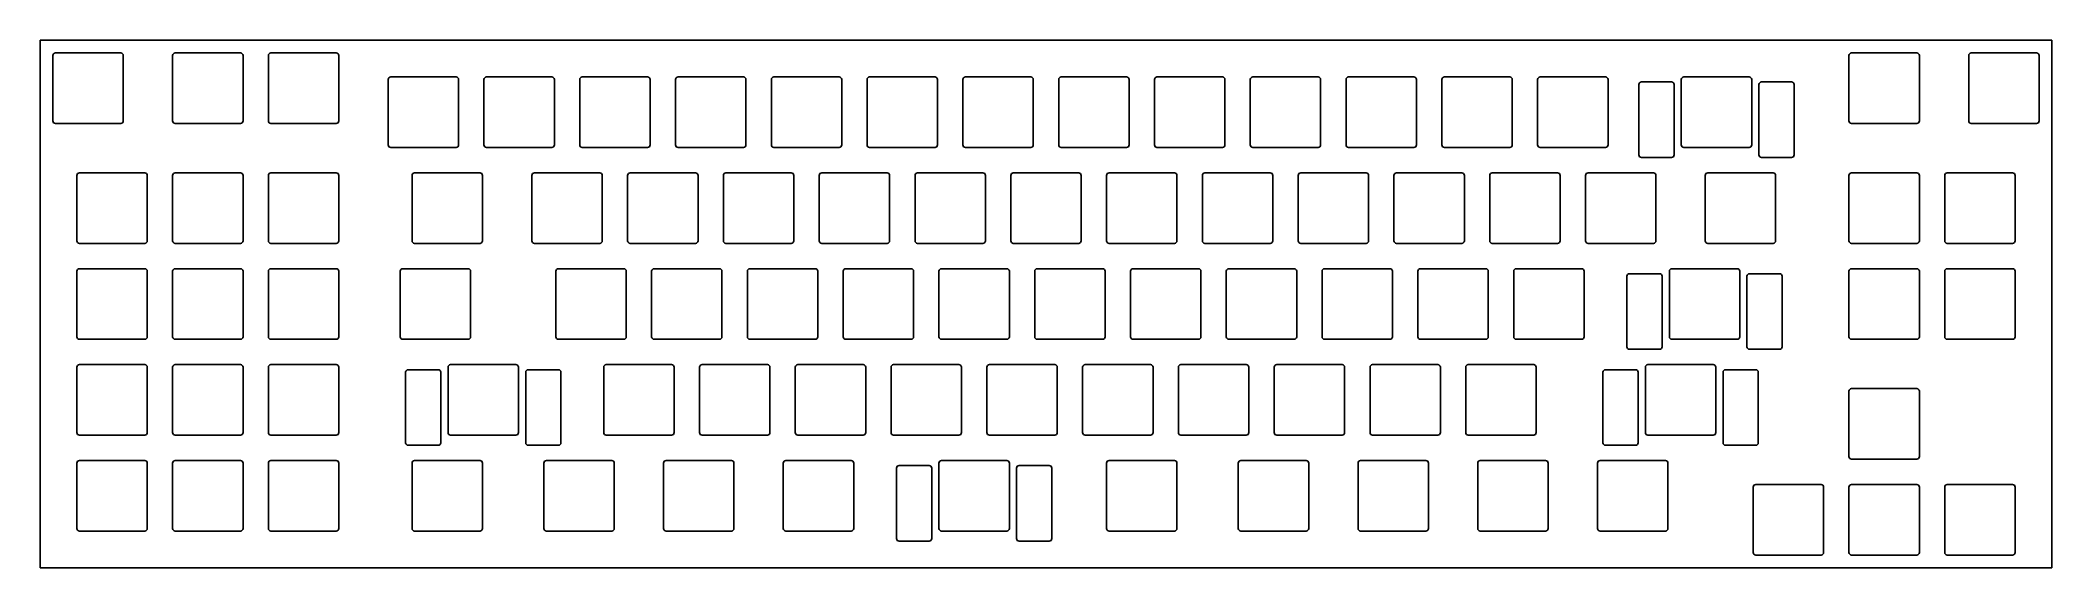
# Model space of a CAD drawing. Header units: millimetres. Extents: x 0 to 400, y -105 to 0.
import ezdxf

# ---------------------------------------------------------------- set-up
doc = ezdxf.new("R2010")
doc.units = ezdxf.units.MM

msp = doc.modelspace()

# ---------------------------------------------------------------- linework, layer by layer
for p, q in [((0, 0), (400.05, 0)), ((0, -104.775), (0, 0)), ((400.05, -104.775), (400.05, 0)), ((2.525, -3.025), (2.525, -16.025)), ((3.025, -2.525), (16.025, -2.525)), ((16.525, -3.025), (16.525, -16.025)), ((26.3375, -3.025), (26.3375, -16.025)), ((26.8375, -2.525), (39.8375, -2.525)), ((40.3375, -3.025), (40.3375, -16.025)), ((45.3875, -3.025), (45.3875, -16.025)), ((45.8875, -2.525), (58.8875, -2.525)), ((59.3875, -3.025), (59.3875, -16.025)), ((359.7125, -3.025), (359.7125, -16.025)), ((360.2125, -2.525), (373.2125, -2.525)), ((373.7125, -3.025), (373.7125, -16.025)), ((383.525, -3.025), (383.525, -16.025)), ((384.025, -2.525), (397.025, -2.525)), ((397.525, -3.025), (397.525, -16.025)), ((69.2, -7.7875), (69.2, -20.7875)), ((69.7, -7.2875), (82.7, -7.2875)), ((83.2, -7.7875), (83.2, -20.7875)), ((88.25, -7.7875), (88.25, -20.7875)), ((88.75, -7.2875), (101.75, -7.2875)), ((102.25, -7.7875), (102.25, -20.7875)), ((107.3, -7.7875), (107.3, -20.7875)), ((107.8, -7.2875), (120.8, -7.2875)), ((121.3, -7.7875), (121.3, -20.7875)), ((126.35, -7.7875), (126.35, -20.7875)), ((126.85, -7.2875), (139.85, -7.2875)), ((140.35, -7.7875), (140.35, -20.7875)), ((145.4, -7.7875), (145.4, -20.7875)), ((145.9, -7.2875), (158.9, -7.2875)), ((159.4, -7.7875), (159.4, -20.7875)), ((164.45, -7.7875), (164.45, -20.7875)), ((164.95, -7.2875), (177.95, -7.2875)), ((178.45, -7.7875), (178.45, -20.7875)), ((183.5, -7.7875), (183.5, -20.7875)), ((184, -7.2875), (197, -7.2875)), ((197.5, -7.7875), (197.5, -20.7875)), ((202.55, -7.7875), (202.55, -20.7875)), ((203.05, -7.2875), (216.05, -7.2875)), ((216.55, -7.7875), (216.55, -20.7875)), ((221.6, -7.7875), (221.6, -20.7875)), ((222.1, -7.2875), (235.1, -7.2875)), ((235.6, -7.7875), (235.6, -20.7875)), ((240.65, -7.7875), (240.65, -20.7875)), ((241.15, -7.2875), (254.15, -7.2875)), ((254.65, -7.7875), (254.65, -20.7875)), ((259.7, -7.7875), (259.7, -20.7875)), ((260.2, -7.2875), (273.2, -7.2875)), ((273.7, -7.7875), (273.7, -20.7875)), ((278.75, -7.7875), (278.75, -20.7875)), ((279.25, -7.2875), (292.25, -7.2875)), ((292.75, -7.7875), (292.75, -20.7875)), ((297.8, -7.7875), (297.8, -20.7875)), ((298.3, -7.2875), (311.3, -7.2875)), ((311.8, -7.7875), (311.8, -20.7875)), ((326.375, -7.7875), (326.375, -20.7875)), ((326.875, -7.2875), (339.875, -7.2875)), ((340.375, -7.7875), (340.375, -20.7875)), ((317.937, -8.7875), (317.937, -22.7875)), ((318.437, -8.2875), (324.437, -8.2875)), ((324.937, -8.7875), (324.937, -22.7875)), ((341.813, -8.7875), (341.813, -22.7875)), ((342.313, -8.2875), (348.313, -8.2875)), ((348.813, -8.7875), (348.813, -22.7875)), ((3.025, -16.525), (16.025, -16.525)), ((26.8375, -16.525), (39.8375, -16.525)), ((45.8875, -16.525), (58.8875, -16.525)), ((360.2125, -16.525), (373.2125, -16.525)), ((384.025, -16.525), (397.025, -16.525)), ((69.7, -21.2875), (82.7, -21.2875)), ((88.75, -21.2875), (101.75, -21.2875)), ((107.8, -21.2875), (120.8, -21.2875)), ((126.85, -21.2875), (139.85, -21.2875)), ((145.9, -21.2875), (158.9, -21.2875)), ((164.95, -21.2875), (177.95, -21.2875)), ((184, -21.2875), (197, -21.2875)), ((203.05, -21.2875), (216.05, -21.2875)), ((222.1, -21.2875), (235.1, -21.2875)), ((241.15, -21.2875), (254.15, -21.2875)), ((260.2, -21.2875), (273.2, -21.2875)), ((279.25, -21.2875), (292.25, -21.2875)), ((298.3, -21.2875), (311.3, -21.2875)), ((318.437, -23.2875), (324.437, -23.2875)), ((326.875, -21.2875), (339.875, -21.2875)), ((342.313, -23.2875), (348.313, -23.2875)), ((7.2875, -26.8375), (7.2875, -39.8375)), ((7.7875, -26.3375), (20.7875, -26.3375)), ((21.2875, -26.8375), (21.2875, -39.8375)), ((26.3375, -26.8375), (26.3375, -39.8375)), ((26.8375, -26.3375), (39.8375, -26.3375)), ((40.3375, -26.8375), (40.3375, -39.8375)), ((45.3875, -26.8375), (45.3875, -39.8375)), ((45.8875, -26.3375), (58.8875, -26.3375)), ((59.3875, -26.8375), (59.3875, -39.8375)), ((73.9625, -26.8375), (73.9625, -39.8375)), ((74.4625, -26.3375), (87.4625, -26.3375)), ((87.9625, -26.8375), (87.9625, -39.8375)), ((97.775, -26.8375), (97.775, -39.8375)), ((98.275, -26.3375), (111.275, -26.3375)), ((111.775, -26.8375), (111.775, -39.8375)), ((116.825, -26.8375), (116.825, -39.8375)), ((117.325, -26.3375), (130.325, -26.3375)), ((130.825, -26.8375), (130.825, -39.8375)), ((135.875, -26.8375), (135.875, -39.8375)), ((136.375, -26.3375), (149.375, -26.3375)), ((149.875, -26.8375), (149.875, -39.8375)), ((154.925, -26.8375), (154.925, -39.8375)), ((155.425, -26.3375), (168.425, -26.3375)), ((168.925, -26.8375), (168.925, -39.8375)), ((173.975, -26.8375), (173.975, -39.8375)), ((174.475, -26.3375), (187.475, -26.3375)), ((187.975, -26.8375), (187.975, -39.8375)), ((193.025, -26.8375), (193.025, -39.8375)), ((193.525, -26.3375), (206.525, -26.3375)), ((207.025, -26.8375), (207.025, -39.8375)), ((212.075, -26.8375), (212.075, -39.8375)), ((212.575, -26.3375), (225.575, -26.3375)), ((226.075, -26.8375), (226.075, -39.8375)), ((231.125, -26.8375), (231.125, -39.8375)), ((231.625, -26.3375), (244.625, -26.3375)), ((245.125, -26.8375), (245.125, -39.8375)), ((250.175, -26.8375), (250.175, -39.8375)), ((250.675, -26.3375), (263.675, -26.3375)), ((264.175, -26.8375), (264.175, -39.8375)), ((269.225, -26.8375), (269.225, -39.8375)), ((269.725, -26.3375), (282.725, -26.3375)), ((283.225, -26.8375), (283.225, -39.8375)), ((288.275, -26.8375), (288.275, -39.8375)), ((288.775, -26.3375), (301.775, -26.3375)), ((302.275, -26.8375), (302.275, -39.8375)), ((307.325, -26.8375), (307.325, -39.8375)), ((307.825, -26.3375), (320.825, -26.3375)), ((321.325, -26.8375), (321.325, -39.8375)), ((331.1375, -26.8375), (331.1375, -39.8375)), ((331.6375, -26.3375), (344.6375, -26.3375)), ((345.1375, -26.8375), (345.1375, -39.8375)), ((359.7125, -26.8375), (359.7125, -39.8375)), ((360.2125, -26.3375), (373.2125, -26.3375)), ((373.7125, -26.8375), (373.7125, -39.8375)), ((378.7625, -26.8375), (378.7625, -39.8375)), ((379.2625, -26.3375), (392.2625, -26.3375)), ((392.7625, -26.8375), (392.7625, -39.8375)), ((7.7875, -40.3375), (20.7875, -40.3375)), ((26.8375, -40.3375), (39.8375, -40.3375)), ((45.8875, -40.3375), (58.8875, -40.3375)), ((74.4625, -40.3375), (87.4625, -40.3375)), ((98.275, -40.3375), (111.275, -40.3375)), ((117.325, -40.3375), (130.325, -40.3375)), ((136.375, -40.3375), (149.375, -40.3375)), ((155.425, -40.3375), (168.425, -40.3375)), ((174.475, -40.3375), (187.475, -40.3375)), ((193.525, -40.3375), (206.525, -40.3375)), ((212.575, -40.3375), (225.575, -40.3375)), ((231.625, -40.3375), (244.625, -40.3375)), ((250.675, -40.3375), (263.675, -40.3375)), ((269.725, -40.3375), (282.725, -40.3375)), ((288.775, -40.3375), (301.775, -40.3375)), ((307.825, -40.3375), (320.825, -40.3375)), ((331.6375, -40.3375), (344.6375, -40.3375)), ((360.2125, -40.3375), (373.2125, -40.3375)), ((379.2625, -40.3375), (392.2625, -40.3375)), ((7.2875, -45.8875), (7.2875, -58.8875)), ((7.7875, -45.3875), (20.7875, -45.3875)), ((21.2875, -45.8875), (21.2875, -58.8875)), ((26.3375, -45.8875), (26.3375, -58.8875)), ((26.8375, -45.3875), (39.8375, -45.3875)), ((40.3375, -45.8875), (40.3375, -58.8875)), ((45.3875, -45.8875), (45.3875, -58.8875)), ((45.8875, -45.3875), (58.8875, -45.3875)), ((59.3875, -45.8875), (59.3875, -58.8875)), ((71.58125, -45.8875), (71.58125, -58.8875)), ((72.08125, -45.3875), (85.08125, -45.3875)), ((85.58125, -45.8875), (85.58125, -58.8875)), ((102.5375, -45.8875), (102.5375, -58.8875)), ((103.0375, -45.3875), (116.0375, -45.3875)), ((116.5375, -45.8875), (116.5375, -58.8875)), ((121.5875, -45.8875), (121.5875, -58.8875)), ((122.0875, -45.3875), (135.0875, -45.3875)), ((135.5875, -45.8875), (135.5875, -58.8875)), ((140.6375, -45.8875), (140.6375, -58.8875)), ((141.1375, -45.3875), (154.1375, -45.3875)), ((154.6375, -45.8875), (154.6375, -58.8875)), ((159.6875, -45.8875), (159.6875, -58.8875)), ((160.1875, -45.3875), (173.1875, -45.3875)), ((173.6875, -45.8875), (173.6875, -58.8875)), ((178.7375, -45.8875), (178.7375, -58.8875)), ((179.2375, -45.3875), (192.2375, -45.3875)), ((192.7375, -45.8875), (192.7375, -58.8875)), ((197.7875, -45.8875), (197.7875, -58.8875)), ((198.2875, -45.3875), (211.2875, -45.3875)), ((211.7875, -45.8875), (211.7875, -58.8875)), ((216.8375, -45.8875), (216.8375, -58.8875)), ((217.3375, -45.3875), (230.3375, -45.3875)), ((230.8375, -45.8875), (230.8375, -58.8875)), ((235.8875, -45.8875), (235.8875, -58.8875)), ((236.3875, -45.3875), (249.3875, -45.3875)), ((249.8875, -45.8875), (249.8875, -58.8875)), ((254.9375, -45.8875), (254.9375, -58.8875)), ((255.4375, -45.3875), (268.4375, -45.3875)), ((268.9375, -45.8875), (268.9375, -58.8875)), ((273.9875, -45.8875), (273.9875, -58.8875)), ((274.4875, -45.3875), (287.4875, -45.3875)), ((287.9875, -45.8875), (287.9875, -58.8875)), ((293.0375, -45.8875), (293.0375, -58.8875)), ((293.5375, -45.3875), (306.5375, -45.3875)), ((307.0375, -45.8875), (307.0375, -58.8875)), ((315.55575, -46.8875), (315.55575, -60.8875)), ((316.05575, -46.3875), (322.05575, -46.3875)), ((322.55575, -46.8875), (322.55575, -60.8875)), ((323.99375, -45.8875), (323.99375, -58.8875)), ((324.49375, -45.3875), (337.49375, -45.3875)), ((337.99375, -45.8875), (337.99375, -58.8875)), ((339.43175, -46.8875), (339.43175, -60.8875)), ((339.93175, -46.3875), (345.93175, -46.3875)), ((346.43175, -46.8875), (346.43175, -60.8875)), ((359.7125, -45.8875), (359.7125, -58.8875)), ((360.2125, -45.3875), (373.2125, -45.3875)), ((373.7125, -45.8875), (373.7125, -58.8875)), ((378.7625, -45.8875), (378.7625, -58.8875)), ((379.2625, -45.3875), (392.2625, -45.3875)), ((392.7625, -45.8875), (392.7625, -58.8875)), ((7.7875, -59.3875), (20.7875, -59.3875)), ((26.8375, -59.3875), (39.8375, -59.3875)), ((45.8875, -59.3875), (58.8875, -59.3875)), ((72.08125, -59.3875), (85.08125, -59.3875)), ((103.0375, -59.3875), (116.0375, -59.3875)), ((122.0875, -59.3875), (135.0875, -59.3875)), ((141.1375, -59.3875), (154.1375, -59.3875)), ((160.1875, -59.3875), (173.1875, -59.3875)), ((179.2375, -59.3875), (192.2375, -59.3875)), ((198.2875, -59.3875), (211.2875, -59.3875)), ((217.3375, -59.3875), (230.3375, -59.3875)), ((236.3875, -59.3875), (249.3875, -59.3875)), ((255.4375, -59.3875), (268.4375, -59.3875)), ((274.4875, -59.3875), (287.4875, -59.3875)), ((293.5375, -59.3875), (306.5375, -59.3875)), ((324.49375, -59.3875), (337.49375, -59.3875)), ((360.2125, -59.3875), (373.2125, -59.3875)), ((379.2625, -59.3875), (392.2625, -59.3875)), ((316.05575, -61.3875), (322.05575, -61.3875)), ((339.93175, -61.3875), (345.93175, -61.3875)), ((7.2875, -64.9375), (7.2875, -77.9375)), ((7.7875, -64.4375), (20.7875, -64.4375)), ((21.2875, -64.9375), (21.2875, -77.9375)), ((26.3375, -64.9375), (26.3375, -77.9375)), ((26.8375, -64.4375), (39.8375, -64.4375)), ((40.3375, -64.9375), (40.3375, -77.9375)), ((45.3875, -64.9375), (45.3875, -77.9375)), ((45.8875, -64.4375), (58.8875, -64.4375)), ((59.3875, -64.9375), (59.3875, -77.9375)), ((72.66825, -65.9375), (72.66825, -79.9375)), ((73.16825, -65.4375), (79.16825, -65.4375)), ((79.66825, -65.9375), (79.66825, -79.9375)), ((81.10625, -64.9375), (81.10625, -77.9375)), ((81.60625, -64.4375), (94.60625, -64.4375)), ((95.10625, -64.9375), (95.10625, -77.9375)), ((96.54425, -65.9375), (96.54425, -79.9375)), ((97.04425, -65.4375), (103.04425, -65.4375)), ((103.54425, -65.9375), (103.54425, -79.9375)), ((112.0625, -64.9375), (112.0625, -77.9375)), ((112.5625, -64.4375), (125.5625, -64.4375)), ((126.0625, -64.9375), (126.0625, -77.9375)), ((131.1125, -64.9375), (131.1125, -77.9375)), ((131.6125, -64.4375), (144.6125, -64.4375)), ((145.1125, -64.9375), (145.1125, -77.9375)), ((150.1625, -64.9375), (150.1625, -77.9375)), ((150.6625, -64.4375), (163.6625, -64.4375)), ((164.1625, -64.9375), (164.1625, -77.9375)), ((169.2125, -64.9375), (169.2125, -77.9375)), ((169.7125, -64.4375), (182.7125, -64.4375)), ((183.2125, -64.9375), (183.2125, -77.9375)), ((188.2625, -64.9375), (188.2625, -77.9375)), ((188.7625, -64.4375), (201.7625, -64.4375)), ((202.2625, -64.9375), (202.2625, -77.9375)), ((207.3125, -64.9375), (207.3125, -77.9375)), ((207.8125, -64.4375), (220.8125, -64.4375)), ((221.3125, -64.9375), (221.3125, -77.9375)), ((226.3625, -64.9375), (226.3625, -77.9375)), ((226.8625, -64.4375), (239.8625, -64.4375)), ((240.3625, -64.9375), (240.3625, -77.9375)), ((245.4125, -64.9375), (245.4125, -77.9375)), ((245.9125, -64.4375), (258.9125, -64.4375)), ((259.4125, -64.9375), (259.4125, -77.9375)), ((264.4625, -64.9375), (264.4625, -77.9375)), ((264.9625, -64.4375), (277.9625, -64.4375)), ((278.4625, -64.9375), (278.4625, -77.9375)), ((283.5125, -64.9375), (283.5125, -77.9375)), ((284.0125, -64.4375), (297.0125, -64.4375)), ((297.5125, -64.9375), (297.5125, -77.9375)), ((310.79325, -65.9375), (310.79325, -79.9375)), ((311.29325, -65.4375), (317.29325, -65.4375)), ((317.79325, -65.9375), (317.79325, -79.9375)), ((319.23125, -64.9375), (319.23125, -77.9375)), ((319.73125, -64.4375), (332.73125, -64.4375)), ((333.23125, -64.9375), (333.23125, -77.9375)), ((334.66925, -65.9375), (334.66925, -79.9375)), ((335.16925, -65.4375), (341.16925, -65.4375)), ((341.66925, -65.9375), (341.66925, -79.9375)), ((359.7125, -69.7), (359.7125, -82.7)), ((360.2125, -69.2), (373.2125, -69.2)), ((373.7125, -69.7), (373.7125, -82.7)), ((7.7875, -78.4375), (20.7875, -78.4375)), ((26.8375, -78.4375), (39.8375, -78.4375)), ((45.8875, -78.4375), (58.8875, -78.4375)), ((81.60625, -78.4375), (94.60625, -78.4375)), ((112.5625, -78.4375), (125.5625, -78.4375)), ((131.6125, -78.4375), (144.6125, -78.4375)), ((150.6625, -78.4375), (163.6625, -78.4375)), ((169.7125, -78.4375), (182.7125, -78.4375)), ((188.7625, -78.4375), (201.7625, -78.4375)), ((207.8125, -78.4375), (220.8125, -78.4375)), ((226.8625, -78.4375), (239.8625, -78.4375)), ((245.9125, -78.4375), (258.9125, -78.4375)), ((264.9625, -78.4375), (277.9625, -78.4375)), ((284.0125, -78.4375), (297.0125, -78.4375)), ((319.73125, -78.4375), (332.73125, -78.4375)), ((7.2875, -83.9875), (7.2875, -96.9875)), ((7.7875, -83.4875), (20.7875, -83.4875)), ((21.2875, -83.9875), (21.2875, -96.9875)), ((26.3375, -83.9875), (26.3375, -96.9875)), ((26.8375, -83.4875), (39.8375, -83.4875)), ((40.3375, -83.9875), (40.3375, -96.9875)), ((45.3875, -83.9875), (45.3875, -96.9875)), ((45.8875, -83.4875), (58.8875, -83.4875)), ((59.3875, -83.9875), (59.3875, -96.9875)), ((73.16825, -80.4375), (79.16825, -80.4375)), ((73.9625, -83.9875), (73.9625, -96.9875)), ((74.4625, -83.4875), (87.4625, -83.4875)), ((87.9625, -83.9875), (87.9625, -96.9875)), ((97.04425, -80.4375), (103.04425, -80.4375)), ((100.15625, -83.9875), (100.15625, -96.9875)), ((100.65625, -83.4875), (113.65625, -83.4875)), ((114.15625, -83.9875), (114.15625, -96.9875)), ((123.96875, -83.9875), (123.96875, -96.9875)), ((124.46875, -83.4875), (137.46875, -83.4875)), ((137.96875, -83.9875), (137.96875, -96.9875)), ((147.78125, -83.9875), (147.78125, -96.9875)), ((148.28125, -83.4875), (161.28125, -83.4875)), ((161.78125, -83.9875), (161.78125, -96.9875)), ((178.7375, -83.9875), (178.7375, -96.9875)), ((179.2375, -83.4875), (192.2375, -83.4875)), ((192.7375, -83.9875), (192.7375, -96.9875)), ((212.075, -83.9875), (212.075, -96.9875)), ((212.575, -83.4875), (225.575, -83.4875)), ((226.075, -83.9875), (226.075, -96.9875)), ((238.26875, -83.9875), (238.26875, -96.9875)), ((238.76875, -83.4875), (251.76875, -83.4875)), ((252.26875, -83.9875), (252.26875, -96.9875)), ((262.08125, -83.9875), (262.08125, -96.9875)), ((262.58125, -83.4875), (275.58125, -83.4875)), ((276.08125, -83.9875), (276.08125, -96.9875)), ((285.89375, -83.9875), (285.89375, -96.9875)), ((286.39375, -83.4875), (299.39375, -83.4875)), ((299.89375, -83.9875), (299.89375, -96.9875)), ((309.70625, -83.9875), (309.70625, -96.9875)), ((310.20625, -83.4875), (323.20625, -83.4875)), ((311.29325, -80.4375), (317.29325, -80.4375)), ((323.70625, -83.9875), (323.70625, -96.9875)), ((335.16925, -80.4375), (341.16925, -80.4375)), ((360.2125, -83.2), (373.2125, -83.2)), ((170.2995, -84.9875), (170.2995, -98.9875)), ((170.7995, -84.4875), (176.7995, -84.4875)), ((177.2995, -84.9875), (177.2995, -98.9875)), ((194.1755, -84.9875), (194.1755, -98.9875)), ((194.6755, -84.4875), (200.6755, -84.4875)), ((201.1755, -84.9875), (201.1755, -98.9875)), ((340.6625, -88.75), (340.6625, -101.75)), ((341.1625, -88.25), (354.1625, -88.25)), ((354.6625, -88.75), (354.6625, -101.75)), ((359.7125, -88.75), (359.7125, -101.75)), ((360.2125, -88.25), (373.2125, -88.25)), ((373.7125, -88.75), (373.7125, -101.75)), ((378.7625, -88.75), (378.7625, -101.75)), ((379.2625, -88.25), (392.2625, -88.25)), ((392.7625, -88.75), (392.7625, -101.75)), ((7.7875, -97.4875), (20.7875, -97.4875)), ((26.8375, -97.4875), (39.8375, -97.4875)), ((45.8875, -97.4875), (58.8875, -97.4875)), ((74.4625, -97.4875), (87.4625, -97.4875)), ((100.65625, -97.4875), (113.65625, -97.4875)), ((124.46875, -97.4875), (137.46875, -97.4875)), ((148.28125, -97.4875), (161.28125, -97.4875)), ((170.7995, -99.4875), (176.7995, -99.4875)), ((179.2375, -97.4875), (192.2375, -97.4875)), ((194.6755, -99.4875), (200.6755, -99.4875)), ((212.575, -97.4875), (225.575, -97.4875)), ((238.76875, -97.4875), (251.76875, -97.4875)), ((262.58125, -97.4875), (275.58125, -97.4875)), ((286.39375, -97.4875), (299.39375, -97.4875)), ((310.20625, -97.4875), (323.20625, -97.4875)), ((341.1625, -102.25), (354.1625, -102.25)), ((360.2125, -102.25), (373.2125, -102.25)), ((379.2625, -102.25), (392.2625, -102.25)), ((0, -104.775), (400.05, -104.775))]:
    msp.add_line(p, q)
for centre, start, end in [((3.025, -3.025), 90, 180), ((16.025, -3.025), 0, 90), ((26.8375, -3.025), 90, 180), ((39.8375, -3.025), 0, 90), ((45.8875, -3.025), 90, 180), ((58.8875, -3.025), 0, 90), ((360.2125, -3.025), 90, 180), ((373.2125, -3.025), 0, 90), ((384.025, -3.025), 90, 180), ((397.025, -3.025), 0, 90), ((69.7, -7.7875), 90, 180), ((82.7, -7.7875), 0, 90), ((88.75, -7.7875), 90, 180), ((101.75, -7.7875), 0, 90), ((107.8, -7.7875), 90, 180), ((120.8, -7.7875), 0, 90), ((126.85, -7.7875), 90, 180), ((139.85, -7.7875), 0, 90), ((145.9, -7.7875), 90, 180), ((158.9, -7.7875), 0, 90), ((164.95, -7.7875), 90, 180), ((177.95, -7.7875), 0, 90), ((184, -7.7875), 90, 180), ((197, -7.7875), 0, 90), ((203.05, -7.7875), 90, 180), ((216.05, -7.7875), 0, 90), ((222.1, -7.7875), 90, 180), ((235.1, -7.7875), 0, 90), ((241.15, -7.7875), 90, 180), ((254.15, -7.7875), 0, 90), ((260.2, -7.7875), 90, 180), ((273.2, -7.7875), 0, 90), ((279.25, -7.7875), 90, 180), ((292.25, -7.7875), 0, 90), ((298.3, -7.7875), 90, 180), ((311.3, -7.7875), 0, 90), ((326.875, -7.7875), 90, 180), ((339.875, -7.7875), 0, 90), ((318.437, -8.7875), 90, 180), ((324.437, -8.7875), 0, 90), ((342.313, -8.7875), 90, 180), ((348.313, -8.7875), 0, 90), ((3.025, -16.025), 180, 270), ((16.025, -16.025), 270, 0), ((26.8375, -16.025), 180, 270), ((39.8375, -16.025), 270, 0), ((45.8875, -16.025), 180, 270), ((58.8875, -16.025), 270, 0), ((360.2125, -16.025), 180, 270), ((373.2125, -16.025), 270, 0), ((384.025, -16.025), 180, 270), ((397.025, -16.025), 270, 0), ((69.7, -20.7875), 180, 270), ((82.7, -20.7875), 270, 0), ((88.75, -20.7875), 180, 270), ((101.75, -20.7875), 270, 0), ((107.8, -20.7875), 180, 270), ((120.8, -20.7875), 270, 0), ((126.85, -20.7875), 180, 270), ((139.85, -20.7875), 270, 0), ((145.9, -20.7875), 180, 270), ((158.9, -20.7875), 270, 0), ((164.95, -20.7875), 180, 270), ((177.95, -20.7875), 270, 0), ((184, -20.7875), 180, 270), ((197, -20.7875), 270, 0), ((203.05, -20.7875), 180, 270), ((216.05, -20.7875), 270, 0), ((222.1, -20.7875), 180, 270), ((235.1, -20.7875), 270, 0), ((241.15, -20.7875), 180, 270), ((254.15, -20.7875), 270, 0), ((260.2, -20.7875), 180, 270), ((273.2, -20.7875), 270, 0), ((279.25, -20.7875), 180, 270), ((292.25, -20.7875), 270, 0), ((298.3, -20.7875), 180, 270), ((311.3, -20.7875), 270, 0), ((318.437, -22.7875), 180, 270), ((324.437, -22.7875), 270, 0), ((326.875, -20.7875), 180, 270), ((339.875, -20.7875), 270, 0), ((342.313, -22.7875), 180, 270), ((348.313, -22.7875), 270, 0), ((7.7875, -26.8375), 90, 180), ((20.7875, -26.8375), 0, 90), ((26.8375, -26.8375), 90, 180), ((39.8375, -26.8375), 0, 90), ((45.8875, -26.8375), 90, 180), ((58.8875, -26.8375), 0, 90), ((74.4625, -26.8375), 90, 180), ((87.4625, -26.8375), 0, 90), ((98.275, -26.8375), 90, 180), ((111.275, -26.8375), 0, 90), ((117.325, -26.8375), 90, 180), ((130.325, -26.8375), 0, 90), ((136.375, -26.8375), 90, 180), ((149.375, -26.8375), 0, 90), ((155.425, -26.8375), 90, 180), ((168.425, -26.8375), 0, 90), ((174.475, -26.8375), 90, 180), ((187.475, -26.8375), 0, 90), ((193.525, -26.8375), 90, 180), ((206.525, -26.8375), 0, 90), ((212.575, -26.8375), 90, 180), ((225.575, -26.8375), 0, 90), ((231.625, -26.8375), 90, 180), ((244.625, -26.8375), 0, 90), ((250.675, -26.8375), 90, 180), ((263.675, -26.8375), 0, 90), ((269.725, -26.8375), 90, 180), ((282.725, -26.8375), 0, 90), ((288.775, -26.8375), 90, 180), ((301.775, -26.8375), 0, 90), ((307.825, -26.8375), 90, 180), ((320.825, -26.8375), 0, 90), ((331.6375, -26.8375), 90, 180), ((344.6375, -26.8375), 0, 90), ((360.2125, -26.8375), 90, 180), ((373.2125, -26.8375), 0, 90), ((379.2625, -26.8375), 90, 180), ((392.2625, -26.8375), 0, 90), ((7.7875, -39.8375), 180, 270), ((20.7875, -39.8375), 270, 0), ((26.8375, -39.8375), 180, 270), ((39.8375, -39.8375), 270, 0), ((45.8875, -39.8375), 180, 270), ((58.8875, -39.8375), 270, 0), ((74.4625, -39.8375), 180, 270), ((87.4625, -39.8375), 270, 0), ((98.275, -39.8375), 180, 270), ((111.275, -39.8375), 270, 0), ((117.325, -39.8375), 180, 270), ((130.325, -39.8375), 270, 0), ((136.375, -39.8375), 180, 270), ((149.375, -39.8375), 270, 0), ((155.425, -39.8375), 180, 270), ((168.425, -39.8375), 270, 0), ((174.475, -39.8375), 180, 270), ((187.475, -39.8375), 270, 0), ((193.525, -39.8375), 180, 270), ((206.525, -39.8375), 270, 0), ((212.575, -39.8375), 180, 270), ((225.575, -39.8375), 270, 0), ((231.625, -39.8375), 180, 270), ((244.625, -39.8375), 270, 0), ((250.675, -39.8375), 180, 270), ((263.675, -39.8375), 270, 0), ((269.725, -39.8375), 180, 270), ((282.725, -39.8375), 270, 0), ((288.775, -39.8375), 180, 270), ((301.775, -39.8375), 270, 0), ((307.825, -39.8375), 180, 270), ((320.825, -39.8375), 270, 0), ((331.6375, -39.8375), 180, 270), ((344.6375, -39.8375), 270, 0), ((360.2125, -39.8375), 180, 270), ((373.2125, -39.8375), 270, 0), ((379.2625, -39.8375), 180, 270), ((392.2625, -39.8375), 270, 0), ((7.7875, -45.8875), 90, 180), ((20.7875, -45.8875), 0, 90), ((26.8375, -45.8875), 90, 180), ((39.8375, -45.8875), 0, 90), ((45.8875, -45.8875), 90, 180), ((58.8875, -45.8875), 0, 90), ((72.08125, -45.8875), 90, 180), ((85.08125, -45.8875), 0, 90), ((103.0375, -45.8875), 90, 180), ((116.0375, -45.8875), 0, 90), ((122.0875, -45.8875), 90, 180), ((135.0875, -45.8875), 0, 90), ((141.1375, -45.8875), 90, 180), ((154.1375, -45.8875), 0, 90), ((160.1875, -45.8875), 90, 180), ((173.1875, -45.8875), 0, 90), ((179.2375, -45.8875), 90, 180), ((192.2375, -45.8875), 0, 90), ((198.2875, -45.8875), 90, 180), ((211.2875, -45.8875), 0, 90), ((217.3375, -45.8875), 90, 180), ((230.3375, -45.8875), 0, 90), ((236.3875, -45.8875), 90, 180), ((249.3875, -45.8875), 0, 90), ((255.4375, -45.8875), 90, 180), ((268.4375, -45.8875), 0, 90), ((274.4875, -45.8875), 90, 180), ((287.4875, -45.8875), 0, 90), ((293.5375, -45.8875), 90, 180), ((306.5375, -45.8875), 0, 90), ((316.05575, -46.8875), 90, 180), ((322.05575, -46.8875), 0, 90), ((324.49375, -45.8875), 90, 180), ((337.49375, -45.8875), 0, 90), ((339.93175, -46.8875), 90, 180), ((345.93175, -46.8875), 0, 90), ((360.2125, -45.8875), 90, 180), ((373.2125, -45.8875), 0, 90), ((379.2625, -45.8875), 90, 180), ((392.2625, -45.8875), 0, 90), ((7.7875, -58.8875), 180, 270), ((20.7875, -58.8875), 270, 0), ((26.8375, -58.8875), 180, 270), ((39.8375, -58.8875), 270, 0), ((45.8875, -58.8875), 180, 270), ((58.8875, -58.8875), 270, 0), ((72.08125, -58.8875), 180, 270), ((85.08125, -58.8875), 270, 0), ((103.0375, -58.8875), 180, 270), ((116.0375, -58.8875), 270, 0), ((122.0875, -58.8875), 180, 270), ((135.0875, -58.8875), 270, 0), ((141.1375, -58.8875), 180, 270), ((154.1375, -58.8875), 270, 0), ((160.1875, -58.8875), 180, 270), ((173.1875, -58.8875), 270, 0), ((179.2375, -58.8875), 180, 270), ((192.2375, -58.8875), 270, 0), ((198.2875, -58.8875), 180, 270), ((211.2875, -58.8875), 270, 0), ((217.3375, -58.8875), 180, 270), ((230.3375, -58.8875), 270, 0), ((236.3875, -58.8875), 180, 270), ((249.3875, -58.8875), 270, 0), ((255.4375, -58.8875), 180, 270), ((268.4375, -58.8875), 270, 0), ((274.4875, -58.8875), 180, 270), ((287.4875, -58.8875), 270, 0), ((293.5375, -58.8875), 180, 270), ((306.5375, -58.8875), 270, 0), ((324.49375, -58.8875), 180, 270), ((337.49375, -58.8875), 270, 0), ((360.2125, -58.8875), 180, 270), ((373.2125, -58.8875), 270, 0), ((379.2625, -58.8875), 180, 270), ((392.2625, -58.8875), 270, 0), ((316.05575, -60.8875), 180, 270), ((322.05575, -60.8875), 270, 0), ((339.93175, -60.8875), 180, 270), ((345.93175, -60.8875), 270, 0), ((7.7875, -64.9375), 90, 180), ((20.7875, -64.9375), 0, 90), ((26.8375, -64.9375), 90, 180), ((39.8375, -64.9375), 0, 90), ((45.8875, -64.9375), 90, 180), ((58.8875, -64.9375), 0, 90), ((73.16825, -65.9375), 90, 180), ((79.16825, -65.9375), 0, 90), ((81.60625, -64.9375), 90, 180), ((94.60625, -64.9375), 0, 90), ((97.04425, -65.9375), 90, 180), ((103.04425, -65.9375), 0, 90), ((112.5625, -64.9375), 90, 180), ((125.5625, -64.9375), 0, 90), ((131.6125, -64.9375), 90, 180), ((144.6125, -64.9375), 0, 90), ((150.6625, -64.9375), 90, 180), ((163.6625, -64.9375), 0, 90), ((169.7125, -64.9375), 90, 180), ((182.7125, -64.9375), 0, 90), ((188.7625, -64.9375), 90, 180), ((201.7625, -64.9375), 0, 90), ((207.8125, -64.9375), 90, 180), ((220.8125, -64.9375), 0, 90), ((226.8625, -64.9375), 90, 180), ((239.8625, -64.9375), 0, 90), ((245.9125, -64.9375), 90, 180), ((258.9125, -64.9375), 0, 90), ((264.9625, -64.9375), 90, 180), ((277.9625, -64.9375), 0, 90), ((284.0125, -64.9375), 90, 180), ((297.0125, -64.9375), 0, 90), ((311.29325, -65.9375), 90, 180), ((317.29325, -65.9375), 0, 90), ((319.73125, -64.9375), 90, 180), ((332.73125, -64.9375), 0, 90), ((335.16925, -65.9375), 90, 180), ((341.16925, -65.9375), 0, 90), ((360.2125, -69.7), 90, 180), ((373.2125, -69.7), 0, 90), ((7.7875, -77.9375), 180, 270), ((20.7875, -77.9375), 270, 0), ((26.8375, -77.9375), 180, 270), ((39.8375, -77.9375), 270, 0), ((45.8875, -77.9375), 180, 270), ((58.8875, -77.9375), 270, 0), ((73.16825, -79.9375), 180, 270), ((79.16825, -79.9375), 270, 0), ((81.60625, -77.9375), 180, 270), ((94.60625, -77.9375), 270, 0), ((97.04425, -79.9375), 180, 270), ((103.04425, -79.9375), 270, 0), ((112.5625, -77.9375), 180, 270), ((125.5625, -77.9375), 270, 0), ((131.6125, -77.9375), 180, 270), ((144.6125, -77.9375), 270, 0), ((150.6625, -77.9375), 180, 270), ((163.6625, -77.9375), 270, 0), ((169.7125, -77.9375), 180, 270), ((182.7125, -77.9375), 270, 0), ((188.7625, -77.9375), 180, 270), ((201.7625, -77.9375), 270, 0), ((207.8125, -77.9375), 180, 270), ((220.8125, -77.9375), 270, 0), ((226.8625, -77.9375), 180, 270), ((239.8625, -77.9375), 270, 0), ((245.9125, -77.9375), 180, 270), ((258.9125, -77.9375), 270, 0), ((264.9625, -77.9375), 180, 270), ((277.9625, -77.9375), 270, 0), ((284.0125, -77.9375), 180, 270), ((297.0125, -77.9375), 270, 0), ((311.29325, -79.9375), 180, 270), ((317.29325, -79.9375), 270, 0), ((319.73125, -77.9375), 180, 270), ((332.73125, -77.9375), 270, 0), ((335.16925, -79.9375), 180, 270), ((341.16925, -79.9375), 270, 0), ((7.7875, -83.9875), 90, 180), ((20.7875, -83.9875), 0, 90), ((26.8375, -83.9875), 90, 180), ((39.8375, -83.9875), 0, 90), ((45.8875, -83.9875), 90, 180), ((58.8875, -83.9875), 0, 90), ((74.4625, -83.9875), 90, 180), ((87.4625, -83.9875), 0, 90), ((100.65625, -83.9875), 90, 180), ((113.65625, -83.9875), 0, 90), ((124.46875, -83.9875), 90, 180), ((137.46875, -83.9875), 0, 90), ((148.28125, -83.9875), 90, 180), ((161.28125, -83.9875), 0, 90), ((179.2375, -83.9875), 90, 180), ((192.2375, -83.9875), 0, 90), ((212.575, -83.9875), 90, 180), ((225.575, -83.9875), 0, 90), ((238.76875, -83.9875), 90, 180), ((251.76875, -83.9875), 0, 90), ((262.58125, -83.9875), 90, 180), ((275.58125, -83.9875), 0, 90), ((286.39375, -83.9875), 90, 180), ((299.39375, -83.9875), 0, 90), ((310.20625, -83.9875), 90, 180), ((323.20625, -83.9875), 0, 90), ((360.2125, -82.7), 180, 270), ((373.2125, -82.7), 270, 0), ((170.7995, -84.9875), 90, 180), ((176.7995, -84.9875), 0, 90), ((194.6755, -84.9875), 90, 180), ((200.6755, -84.9875), 0, 90), ((341.1625, -88.75), 90, 180), ((354.1625, -88.75), 0, 90), ((360.2125, -88.75), 90, 180), ((373.2125, -88.75), 0, 90), ((379.2625, -88.75), 90, 180), ((392.2625, -88.75), 0, 90), ((7.7875, -96.9875), 180, 270), ((20.7875, -96.9875), 270, 0), ((26.8375, -96.9875), 180, 270), ((39.8375, -96.9875), 270, 0), ((45.8875, -96.9875), 180, 270), ((58.8875, -96.9875), 270, 0), ((74.4625, -96.9875), 180, 270), ((87.4625, -96.9875), 270, 0), ((100.65625, -96.9875), 180, 270), ((113.65625, -96.9875), 270, 0), ((124.46875, -96.9875), 180, 270), ((137.46875, -96.9875), 270, 0), ((148.28125, -96.9875), 180, 270), ((161.28125, -96.9875), 270, 0), ((170.7995, -98.9875), 180, 270), ((176.7995, -98.9875), 270, 0), ((179.2375, -96.9875), 180, 270), ((192.2375, -96.9875), 270, 0), ((194.6755, -98.9875), 180, 270), ((200.6755, -98.9875), 270, 0), ((212.575, -96.9875), 180, 270), ((225.575, -96.9875), 270, 0), ((238.76875, -96.9875), 180, 270), ((251.76875, -96.9875), 270, 0), ((262.58125, -96.9875), 180, 270), ((275.58125, -96.9875), 270, 0), ((286.39375, -96.9875), 180, 270), ((299.39375, -96.9875), 270, 0), ((310.20625, -96.9875), 180, 270), ((323.20625, -96.9875), 270, 0), ((341.1625, -101.75), 180, 270), ((354.1625, -101.75), 270, 0), ((360.2125, -101.75), 180, 270), ((373.2125, -101.75), 270, 0), ((379.2625, -101.75), 180, 270), ((392.2625, -101.75), 270, 0)]:
    msp.add_arc(centre, 0.5, start, end)

doc.saveas('drawing.dxf')
